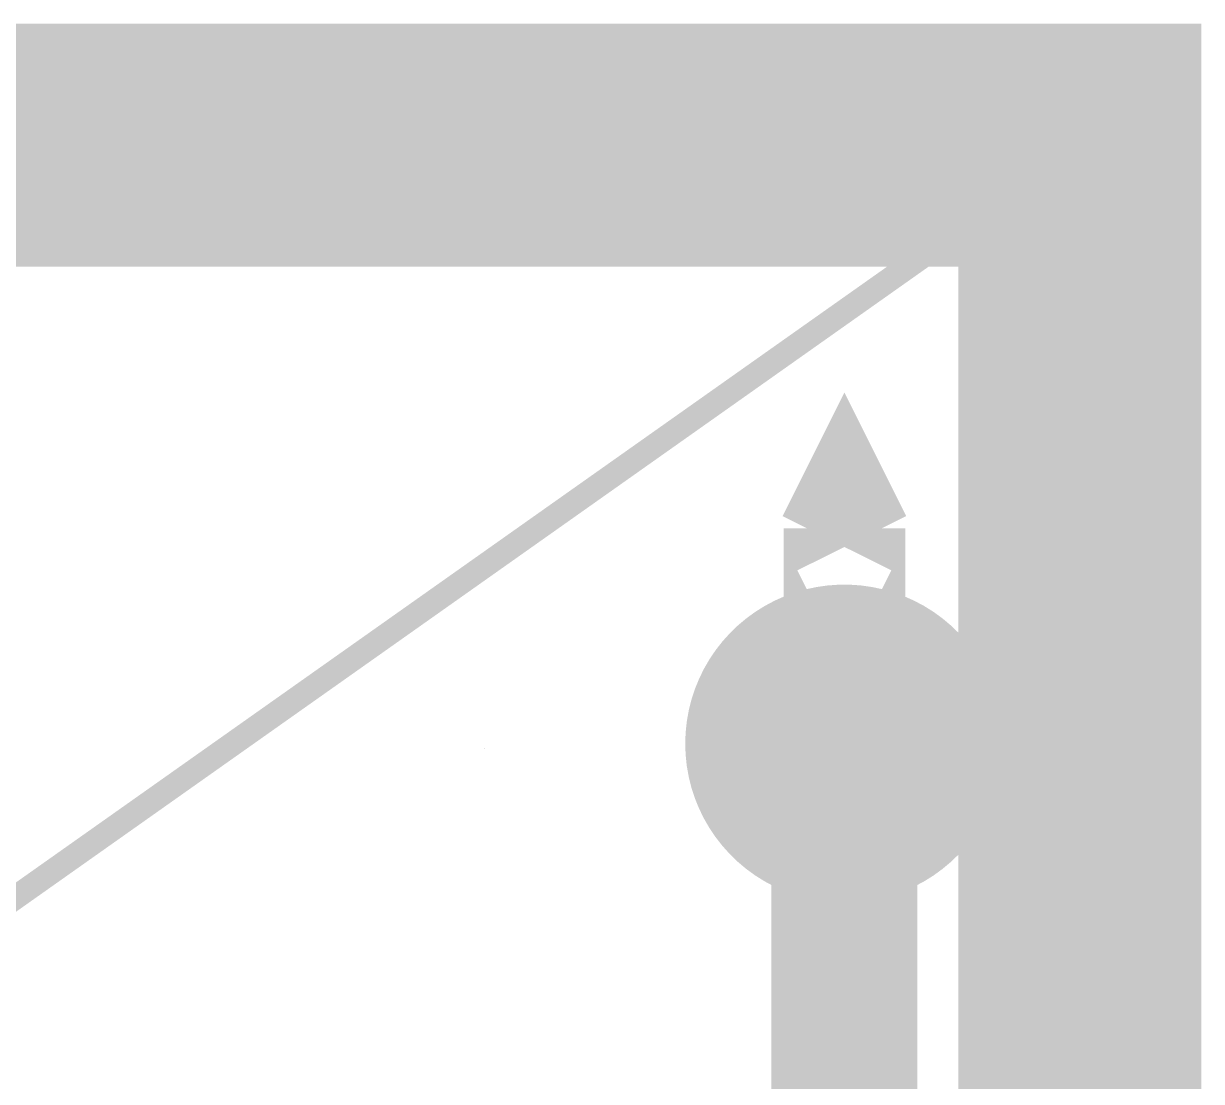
# Model space of a CAD drawing. Header units: millimetres. Extents: x -0.7 to 17.2, y -0.7 to 12.5.
# Drawn here: x 10.34 to 17.2, y 6.21 to 12.37 of the extents above; entities that cross this region are included whole.
import ezdxf

# ---------------------------------------------------------------- set-up
doc = ezdxf.new("R2010")
doc.units = ezdxf.units.MM
for name, color, linetype in [('EQUIPMENT', 7, 'Continuous'), ('FRAME', 7, 'Continuous'), ('PIPING_EXHAUST', 7, 'Continuous'), ('TEXT', 7, 'Continuous'), ('TITLE', 7, 'Continuous')]:
    doc.layers.add(name, color=color, linetype=linetype)

msp = doc.modelspace()

# ---------------------------------------------------------------- linework, layer by layer
at = {"color": 7, "lineweight": 0, "const_width": 0.1397}
msp.add_lwpolyline([(0, 0), (16.5354, 11.6929)], dxfattribs=at)
msp.add_lwpolyline([(0, 0), (16.5354, 11.6929)], dxfattribs=at)
at = {"layer": 'EQUIPMENT', "color": 7, "lineweight": 0}
for points, const_width in [([(15.5525, 8.1768), (15.5514, 8.2069), (15.5483, 8.2368), (15.5431, 8.2664), (15.5358, 8.2955), (15.5265, 8.3241), (15.5152, 8.352), (15.5021, 8.3791), (15.487, 8.4051), (15.4702, 8.43), (15.4517, 8.4537), (15.4316, 8.4761), (15.4099, 8.497), (15.3869, 8.5163), (15.3626, 8.534), (15.3371, 8.5499), (15.3105, 8.564), (15.283, 8.5762), (15.2548, 8.5865), (15.2259, 8.5948), (15.1965, 8.6011), (15.1667, 8.6053), (15.1367, 8.6074), (15.1066, 8.6074), (15.0766, 8.6053), (15.0469, 8.6011), (15.0174, 8.5948), (14.9885, 8.5865), (14.9603, 8.5762), (14.9328, 8.564), (14.9063, 8.5499), (14.8808, 8.534), (14.8564, 8.5163), (14.8334, 8.497), (14.8118, 8.4761), (14.7916, 8.4537), (14.7731, 8.43), (14.7563, 8.4051), (14.7413, 8.3791), (14.7281, 8.352), (14.7168, 8.3241), (14.7075, 8.2955), (14.7003, 8.2664), (14.695, 8.2368), (14.6919, 8.2069), (14.6908, 8.1768), (14.6919, 8.1467), (14.695, 8.1168), (14.7003, 8.0872), (14.7075, 8.058), (14.7168, 8.0295), (14.7281, 8.0016), (14.7413, 7.9745), (14.7563, 7.9485), (14.7731, 7.9236), (14.7916, 7.8999), (14.8118, 7.8775), (14.8334, 7.8566), (14.8564, 7.8373), (14.8808, 7.8196), (14.9063, 7.8037), (14.9328, 7.7896), (14.9603, 7.7774), (14.9885, 7.7671), (15.0174, 7.7588), (15.0469, 7.7525), (15.0766, 7.7483), (15.1066, 7.7462), (15.1367, 7.7462), (15.1667, 7.7483), (15.1965, 7.7525), (15.2259, 7.7588), (15.2548, 7.7671), (15.283, 7.7774), (15.3105, 7.7896), (15.3371, 7.8037), (15.3626, 7.8196), (15.3869, 7.8373), (15.4099, 7.8566), (15.4316, 7.8775), (15.4517, 7.8999), (15.4702, 7.9236), (15.487, 7.9485), (15.5021, 7.9745), (15.5152, 8.0016), (15.5265, 8.0295), (15.5358, 8.058), (15.5431, 8.0872), (15.5483, 8.1168), (15.5525, 8.1768)], 0.9905), ([(15.1217, 8.1768), (15.1217, 8.4901)], 0.7075), ([(15.1217, 8.1768), (14.8475, 7.981)], 0.7075), ([(15.1217, 8.1768), (15.3958, 7.981)], 0.7075)]:
    msp.add_lwpolyline(points, dxfattribs=dict(at, const_width=const_width))
at = {"layer": 'FRAME', "color": 7, "lineweight": 0}
for points, const_width in [([(0.043, 0.0304), (16.4924, 0.0304), (16.4924, 11.6625), (0.043, 11.6625), (0.043, 0.0304), (0.043, 0.0304)], 1.415), ([(0.2388, 0.2262), (16.2966, 0.2262), (16.2966, 11.4667), (0.2388, 11.4667), (0.2388, 0.2262), (0.2388, 0.2262)], 0.7075)]:
    msp.add_lwpolyline(points, dxfattribs=dict(at, const_width=const_width))
at = {"layer": 'PIPING_EXHAUST', "color": 7, "lineweight": 0}
for points, const_width in [([(15.0786, 9.3439), (15.1217, 9.4301), (15.1647, 9.3439)], 0.7075), ([(15.1217, 8.6076), (15.1217, 9.4301)], 0.7075), ([(15.1217, 4.7302), (15.1217, 7.6676)], 0.849)]:
    msp.add_lwpolyline(points, dxfattribs=dict(at, const_width=const_width))
at = {"layer": 'TEXT', "color": 7, "lineweight": 0, "const_width": 0.0000000392}
for points in [[(10.3714, 10.7821), (10.3714, 10.7821), (10.3779, 10.7816), (10.3832, 10.78), (10.3872, 10.7774), (10.3872, 10.7774), (10.3901, 10.7736), (10.3918, 10.7687), (10.3924, 10.7624), (10.3924, 10.7226), (10.3854, 10.7226), (10.3835, 10.7309), (10.3831, 10.7309), (10.3831, 10.7309), (10.3805, 10.7279), (10.3778, 10.7256), (10.3751, 10.7238), (10.3751, 10.7238), (10.3719, 10.7225), (10.368, 10.7217), (10.3634, 10.7215), (10.3634, 10.7215), (10.3584, 10.7219), (10.354, 10.7233), (10.3502, 10.7257), (10.3502, 10.7257), (10.3473, 10.729), (10.3455, 10.7334), (10.345, 10.7388), (10.345, 10.7388), (10.3457, 10.7442), (10.348, 10.7487), (10.3518, 10.7523), (10.3518, 10.7523), (10.3572, 10.755), (10.3643, 10.7567), (10.373, 10.7575), (10.383, 10.7578), (10.383, 10.7613), (10.383, 10.7613), (10.3826, 10.7657), (10.3816, 10.7691), (10.3798, 10.7715), (10.3798, 10.7715), (10.3774, 10.7731), (10.3744, 10.774), (10.3708, 10.7743), (10.3708, 10.7743), (10.3678, 10.7742), (10.3649, 10.7737), (10.3621, 10.773), (10.3621, 10.773), (10.3594, 10.772), (10.3568, 10.771), (10.3544, 10.7698), (10.3514, 10.7771), (10.3514, 10.7771), (10.3541, 10.7784), (10.3571, 10.7796), (10.3605, 10.7806), (10.3605, 10.7806), (10.364, 10.7814), (10.3677, 10.7819), (10.3714, 10.7821)], [(10.3742, 10.7508), (10.3677, 10.7503), (10.3627, 10.7491), (10.3591, 10.7473), (10.3591, 10.7473), (10.3568, 10.745), (10.3554, 10.7422), (10.3549, 10.7387), (10.3549, 10.7387), (10.3552, 10.7357), (10.3562, 10.7333), (10.3579, 10.7315), (10.3579, 10.7315), (10.3601, 10.7302), (10.3627, 10.7295), (10.3656, 10.7292), (10.3656, 10.7292), (10.3703, 10.7297), (10.3744, 10.731), (10.378, 10.7333), (10.378, 10.7333), (10.3807, 10.7365), (10.3823, 10.7407), (10.3829, 10.7459), (10.3829, 10.7512), (10.3742, 10.7508)], [(15.0954, 9.7591), (15.1467, 9.8699), (15.0794, 9.8699), (15.0794, 9.8839), (15.1631, 9.8839), (15.1631, 9.872), (15.1124, 9.7591), (15.0954, 9.7591)], [(14.3258, 9.6294), (14.3258, 9.6294), (14.3255, 9.6269), (14.3247, 9.6247), (14.3234, 9.623), (14.3234, 9.623), (14.3216, 9.6216), (14.3195, 9.6206), (14.317, 9.6199), (14.317, 9.6196), (14.317, 9.6196), (14.3197, 9.619), (14.322, 9.618), (14.3242, 9.6167), (14.3242, 9.6167), (14.3259, 9.6148), (14.3269, 9.6124), (14.3272, 9.6094), (14.3272, 9.6094), (14.3268, 9.6059), (14.3254, 9.6028), (14.3231, 9.6002), (14.3231, 9.6002), (14.3197, 9.5982), (14.3152, 9.5969), (14.3094, 9.5965), (14.2905, 9.5965), (14.2905, 9.6405), (14.3093, 9.6405), (14.3093, 9.6405), (14.3124, 9.6403), (14.3152, 9.64), (14.3177, 9.6394), (14.3177, 9.6394), (14.3201, 9.6386), (14.322, 9.6374), (14.3236, 9.636), (14.3236, 9.636), (14.3249, 9.6342), (14.3256, 9.632), (14.3258, 9.6294)], [(14.3185, 9.6285), (14.3183, 9.6304), (14.3175, 9.6319), (14.3163, 9.633), (14.3163, 9.633), (14.3145, 9.6338), (14.312, 9.6343), (14.3089, 9.6345), (14.2977, 9.6345), (14.2977, 9.6224), (14.3076, 9.6224), (14.3076, 9.6224), (14.3137, 9.6231), (14.3173, 9.6251), (14.3185, 9.6285)], [(14.3198, 9.6094), (14.3194, 9.6117), (14.3185, 9.6135), (14.3169, 9.6148), (14.3169, 9.6148), (14.3147, 9.6157), (14.3119, 9.6163), (14.3084, 9.6164), (14.2977, 9.6164), (14.2977, 9.6024), (14.3086, 9.6024), (14.3086, 9.6024), (14.3119, 9.6025), (14.3147, 9.6031), (14.3169, 9.604), (14.3169, 9.604), (14.3185, 9.6053), (14.3194, 9.6071), (14.3198, 9.6094)], [(14.3756, 9.6412), (14.3756, 9.6412), (14.3805, 9.6408), (14.3845, 9.6396), (14.3875, 9.6377), (14.3875, 9.6377), (14.3897, 9.6349), (14.3909, 9.6311), (14.3914, 9.6265), (14.3914, 9.5965), (14.3861, 9.5965), (14.3847, 9.6028), (14.3844, 9.6028), (14.3844, 9.6028), (14.3825, 9.6006), (14.3804, 9.5988), (14.3784, 9.5974), (14.3784, 9.5974), (14.376, 9.5965), (14.3731, 9.5959), (14.3696, 9.5957), (14.3696, 9.5957), (14.3659, 9.5961), (14.3626, 9.5971), (14.3597, 9.5989), (14.3597, 9.5989), (14.3576, 9.6014), (14.3562, 9.6047), (14.3558, 9.6088), (14.3558, 9.6088), (14.3564, 9.6128), (14.3581, 9.6162), (14.361, 9.6189), (14.361, 9.6189), (14.365, 9.6209), (14.3703, 9.6222), (14.3769, 9.6228), (14.3843, 9.623), (14.3843, 9.6256), (14.3843, 9.6256), (14.3841, 9.6289), (14.3833, 9.6315), (14.3819, 9.6332), (14.3819, 9.6332), (14.3801, 9.6344), (14.3779, 9.6351), (14.3752, 9.6354), (14.3752, 9.6354), (14.373, 9.6353), (14.3708, 9.6349), (14.3687, 9.6344), (14.3687, 9.6344), (14.3666, 9.6336), (14.3647, 9.6329), (14.3629, 9.632), (14.3606, 9.6374), (14.3606, 9.6374), (14.3627, 9.6384), (14.3649, 9.6393), (14.3674, 9.6401), (14.3674, 9.6401), (14.3701, 9.6407), (14.3728, 9.6411), (14.3756, 9.6412)], [(14.3778, 9.6178), (14.3729, 9.6173), (14.3691, 9.6165), (14.3664, 9.6151), (14.3664, 9.6151), (14.3647, 9.6134), (14.3636, 9.6112), (14.3633, 9.6087), (14.3633, 9.6087), (14.3635, 9.6064), (14.3643, 9.6046), (14.3655, 9.6033), (14.3655, 9.6033), (14.3672, 9.6023), (14.3691, 9.6017), (14.3713, 9.6015), (14.3713, 9.6015), (14.3748, 9.6019), (14.3779, 9.6029), (14.3806, 9.6046), (14.3806, 9.6046), (14.3826, 9.607), (14.3838, 9.6102), (14.3842, 9.6141), (14.3842, 9.618), (14.3778, 9.6178)], [(14.4353, 9.6344), (14.4209, 9.6344), (14.4209, 9.5965), (14.4138, 9.5965), (14.4138, 9.6344), (14.3996, 9.6344), (14.3996, 9.6405), (14.4353, 9.6405), (14.4353, 9.6344)], [(14.4911, 9.6405), (14.4911, 9.5965), (14.4846, 9.5965), (14.4846, 9.6246), (14.4846, 9.6246), (14.4846, 9.6257), (14.4847, 9.6269), (14.4847, 9.6282), (14.4847, 9.6282), (14.4848, 9.6294), (14.4849, 9.6306), (14.485, 9.6319), (14.4848, 9.6319), (14.4704, 9.5965), (14.4644, 9.5965), (14.4504, 9.6319), (14.4502, 9.6319), (14.4502, 9.6319), (14.4503, 9.6294), (14.4504, 9.6269), (14.4504, 9.6243), (14.4504, 9.5965), (14.444, 9.5965), (14.444, 9.6405), (14.4536, 9.6405), (14.4674, 9.6051), (14.4815, 9.6405), (14.4911, 9.6405)], [(14.5433, 9.6186), (14.5433, 9.6186), (14.5427, 9.6119), (14.5408, 9.6062), (14.5377, 9.6017), (14.5377, 9.6017), (14.5336, 9.5984), (14.5286, 9.5964), (14.5228, 9.5957), (14.5228, 9.5957), (14.5191, 9.596), (14.5156, 9.5969), (14.5124, 9.5984), (14.5124, 9.5984), (14.5096, 9.6004), (14.5072, 9.603), (14.5053, 9.6062), (14.5053, 9.6062), (14.5038, 9.6098), (14.5029, 9.614), (14.5026, 9.6186), (14.5026, 9.6186), (14.5032, 9.6253), (14.5051, 9.6309), (14.5081, 9.6354), (14.5081, 9.6354), (14.5122, 9.6387), (14.5172, 9.6406), (14.523, 9.6413), (14.523, 9.6413), (14.5269, 9.641), (14.5304, 9.6401), (14.5336, 9.6386), (14.5336, 9.6386), (14.5364, 9.6366), (14.5388, 9.634), (14.5407, 9.6309), (14.5407, 9.6309), (14.5421, 9.6273), (14.543, 9.6232), (14.5433, 9.6186)], [(14.5101, 9.6186), (14.5104, 9.6138), (14.5115, 9.6096), (14.5132, 9.6063), (14.5132, 9.6063), (14.5156, 9.6037), (14.5189, 9.6022), (14.523, 9.6017), (14.523, 9.6017), (14.527, 9.6022), (14.5302, 9.6037), (14.5327, 9.6063), (14.5327, 9.6063), (14.5344, 9.6096), (14.5355, 9.6138), (14.5358, 9.6186), (14.5358, 9.6186), (14.5355, 9.6234), (14.5344, 9.6275), (14.5327, 9.6308), (14.5327, 9.6308), (14.5302, 9.6333), (14.5269, 9.6347), (14.5229, 9.6352), (14.5229, 9.6352), (14.5188, 9.6347), (14.5156, 9.6333), (14.5131, 9.6308), (14.5131, 9.6308), (14.5114, 9.6275), (14.5104, 9.6234), (14.5101, 9.6186)], [(14.5723, 9.5957), (14.5723, 9.5957), (14.5685, 9.596), (14.5651, 9.5968), (14.5619, 9.5981), (14.5619, 9.5981), (14.5591, 9.6), (14.5567, 9.6024), (14.5548, 9.6055), (14.5548, 9.6055), (14.5534, 9.6091), (14.5525, 9.6134), (14.5522, 9.6183), (14.5522, 9.6183), (14.5525, 9.6233), (14.5534, 9.6277), (14.5549, 9.6315), (14.5549, 9.6315), (14.5569, 9.6345), (14.5594, 9.637), (14.5622, 9.6389), (14.5622, 9.6389), (14.5655, 9.6402), (14.569, 9.641), (14.5728, 9.6413), (14.5728, 9.6413), (14.575, 9.6412), (14.5771, 9.641), (14.5793, 9.6406), (14.5793, 9.6406), (14.5812, 9.6401), (14.5829, 9.6395), (14.5843, 9.6389), (14.5821, 9.6329), (14.5821, 9.6329), (14.5807, 9.6334), (14.5792, 9.6339), (14.5775, 9.6343), (14.5775, 9.6343), (14.5758, 9.6347), (14.5742, 9.6349), (14.5726, 9.635), (14.5726, 9.635), (14.5654, 9.6331), (14.5611, 9.6276), (14.5597, 9.6183), (14.5597, 9.6183), (14.56, 9.6135), (14.5611, 9.6094), (14.5628, 9.6062), (14.5628, 9.6062), (14.5653, 9.6038), (14.5684, 9.6024), (14.5722, 9.602), (14.5722, 9.602), (14.5745, 9.602), (14.5766, 9.6023), (14.5786, 9.6027), (14.5786, 9.6027), (14.5803, 9.6032), (14.582, 9.6038), (14.5836, 9.6045), (14.5836, 9.5981), (14.5836, 9.5981), (14.5821, 9.5974), (14.5804, 9.5968), (14.5787, 9.5963), (14.5787, 9.5963), (14.5768, 9.596), (14.5747, 9.5958), (14.5723, 9.5957)], [(14.6202, 9.6411), (14.6202, 9.6411), (14.6244, 9.6405), (14.6282, 9.6393), (14.6316, 9.6377), (14.6316, 9.6377), (14.6346, 9.6355), (14.6372, 9.633), (14.6392, 9.63), (14.6392, 9.63), (14.6407, 9.6266), (14.6416, 9.6227), (14.6419, 9.6185), (14.6419, 9.6185), (14.6413, 9.6123), (14.6394, 9.6071), (14.6361, 9.6027), (14.6361, 9.6027), (14.6318, 9.5993), (14.6265, 9.597), (14.6202, 9.5959), (14.6202, 9.5769), (14.6132, 9.5769), (14.6132, 9.5959), (14.6132, 9.5959), (14.609, 9.5965), (14.6052, 9.5977), (14.6018, 9.5993), (14.6018, 9.5993), (14.5987, 9.6014), (14.5962, 9.604), (14.5942, 9.607), (14.5942, 9.607), (14.5926, 9.6104), (14.5917, 9.6143), (14.5914, 9.6185), (14.5914, 9.6185), (14.5921, 9.6247), (14.594, 9.63), (14.5972, 9.6344), (14.5972, 9.6344), (14.6016, 9.6378), (14.607, 9.64), (14.6134, 9.6411), (14.6134, 9.6588), (14.6202, 9.6588), (14.6202, 9.6411)], [(14.6134, 9.6351), (14.6088, 9.6343), (14.6052, 9.6326), (14.6024, 9.6302), (14.6024, 9.6302), (14.6005, 9.627), (14.5994, 9.6231), (14.599, 9.6185), (14.599, 9.6185), (14.5994, 9.6139), (14.6005, 9.61), (14.6025, 9.6068), (14.6025, 9.6068), (14.6052, 9.6043), (14.6089, 9.6027), (14.6134, 9.6018), (14.6134, 9.6351)], [(14.6202, 9.6018), (14.6247, 9.6027), (14.6283, 9.6044), (14.631, 9.6069), (14.631, 9.6069), (14.6329, 9.6101), (14.6341, 9.6139), (14.6345, 9.6185), (14.6345, 9.6185), (14.6341, 9.6231), (14.6329, 9.6269), (14.631, 9.6301), (14.631, 9.6301), (14.6282, 9.6325), (14.6246, 9.6341), (14.6202, 9.6351), (14.6202, 9.6018)], [(14.6704, 9.6413), (14.6704, 9.6413), (14.6739, 9.641), (14.6772, 9.6402), (14.6801, 9.6388), (14.6801, 9.6388), (14.6826, 9.637), (14.6846, 9.6347), (14.6863, 9.6319), (14.6863, 9.6319), (14.6875, 9.6288), (14.6882, 9.6253), (14.6885, 9.6215), (14.6885, 9.6171), (14.6584, 9.6171), (14.6584, 9.6171), (14.6589, 9.6125), (14.6602, 9.6088), (14.6622, 9.6058), (14.6622, 9.6058), (14.665, 9.6036), (14.6684, 9.6023), (14.6724, 9.6019), (14.6724, 9.6019), (14.6751, 9.602), (14.6776, 9.6022), (14.6798, 9.6026), (14.6798, 9.6026), (14.682, 9.6032), (14.6842, 9.604), (14.6865, 9.6049), (14.6865, 9.5986), (14.6865, 9.5986), (14.6843, 9.5977), (14.6821, 9.597), (14.6799, 9.5964), (14.6799, 9.5964), (14.6775, 9.596), (14.6749, 9.5958), (14.6721, 9.5957), (14.6721, 9.5957), (14.6681, 9.596), (14.6644, 9.5969), (14.6611, 9.5983), (14.6611, 9.5983), (14.6581, 9.6002), (14.6556, 9.6028), (14.6536, 9.6058), (14.6536, 9.6058), (14.6521, 9.6095), (14.6512, 9.6136), (14.6509, 9.6182), (14.6509, 9.6182), (14.6512, 9.6228), (14.652, 9.6269), (14.6534, 9.6305), (14.6534, 9.6305), (14.6552, 9.6337), (14.6575, 9.6364), (14.6602, 9.6385), (14.6602, 9.6385), (14.6632, 9.64), (14.6666, 9.641), (14.6704, 9.6413)], [(14.6703, 9.6354), (14.6671, 9.635), (14.6644, 9.6339), (14.6621, 9.6321), (14.6621, 9.6321), (14.6604, 9.6296), (14.6592, 9.6265), (14.6586, 9.6228), (14.6809, 9.6228), (14.6809, 9.6228), (14.6806, 9.6263), (14.6797, 9.6293), (14.6783, 9.6319), (14.6783, 9.6319), (14.6763, 9.6338), (14.6736, 9.635), (14.6703, 9.6354)], [(14.7205, 9.6413), (14.7205, 9.6413), (14.7256, 9.6407), (14.7299, 9.6388), (14.7336, 9.6356), (14.7336, 9.6356), (14.7363, 9.6312), (14.738, 9.6255), (14.7385, 9.6186), (14.7385, 9.6186), (14.738, 9.6117), (14.7363, 9.606), (14.7336, 9.6015), (14.7336, 9.6015), (14.7299, 9.5983), (14.7255, 9.5964), (14.7204, 9.5957), (14.7204, 9.5957), (14.7172, 9.5959), (14.7144, 9.5966), (14.712, 9.5977), (14.712, 9.5977), (14.71, 9.599), (14.7082, 9.6005), (14.7068, 9.6021), (14.7063, 9.6021), (14.7063, 9.6021), (14.7064, 9.6011), (14.7065, 9.5999), (14.7067, 9.5986), (14.7067, 9.5986), (14.7067, 9.5972), (14.7068, 9.596), (14.7068, 9.5949), (14.7068, 9.5769), (14.6996, 9.5769), (14.6996, 9.6405), (14.7055, 9.6405), (14.7065, 9.6345), (14.7068, 9.6345), (14.7068, 9.6345), (14.7083, 9.6363), (14.71, 9.6379), (14.712, 9.6393), (14.712, 9.6393), (14.7144, 9.6404), (14.7172, 9.6411), (14.7205, 9.6413)], [(14.7192, 9.6352), (14.7152, 9.6348), (14.712, 9.6335), (14.7097, 9.6314), (14.7097, 9.6314), (14.7082, 9.6285), (14.7072, 9.6247), (14.7068, 9.62), (14.7068, 9.6186), (14.7068, 9.6186), (14.7071, 9.6136), (14.708, 9.6094), (14.7095, 9.6061), (14.7095, 9.6061), (14.7118, 9.6037), (14.7151, 9.6022), (14.7194, 9.6017), (14.7194, 9.6017), (14.7219, 9.602), (14.7241, 9.6027), (14.726, 9.6039), (14.726, 9.6039), (14.7275, 9.6056), (14.7288, 9.6076), (14.7298, 9.6099), (14.7298, 9.6099), (14.7305, 9.6126), (14.7309, 9.6155), (14.7311, 9.6187), (14.7311, 9.6187), (14.7308, 9.6234), (14.7298, 9.6274), (14.7282, 9.6307), (14.7282, 9.6307), (14.7259, 9.6332), (14.7229, 9.6347), (14.7192, 9.6352)], [(14.7431, 9.6405), (14.7508, 9.6405), (14.7603, 9.6155), (14.7603, 9.6155), (14.7611, 9.6133), (14.7619, 9.6112), (14.7625, 9.6092), (14.7625, 9.6092), (14.7631, 9.6072), (14.7636, 9.6053), (14.764, 9.6035), (14.7643, 9.6035), (14.7643, 9.6035), (14.7647, 9.605), (14.7653, 9.6068), (14.7659, 9.6089), (14.7659, 9.6089), (14.7666, 9.6111), (14.7674, 9.6133), (14.7681, 9.6156), (14.777, 9.6405), (14.7848, 9.6405), (14.7659, 9.5905), (14.7659, 9.5905), (14.7642, 9.5866), (14.7622, 9.5833), (14.76, 9.5806), (14.76, 9.5806), (14.7572, 9.5785), (14.7539, 9.5773), (14.7499, 9.5769), (14.7499, 9.5769), (14.7487, 9.5769), (14.7475, 9.577), (14.7465, 9.5771), (14.7465, 9.5771), (14.7455, 9.5772), (14.7447, 9.5774), (14.7439, 9.5775), (14.7439, 9.5833), (14.7439, 9.5833), (14.7446, 9.5832), (14.7453, 9.5831), (14.7461, 9.5829), (14.7461, 9.5829), (14.747, 9.5829), (14.7479, 9.5828), (14.7488, 9.5828), (14.7488, 9.5828), (14.7511, 9.583), (14.7532, 9.5837), (14.7549, 9.5849), (14.7549, 9.5849), (14.7563, 9.5865), (14.7575, 9.5884), (14.7585, 9.5906), (14.7608, 9.5964), (14.7431, 9.6405)], [(12.8724, 8.2098), (12.8724, 8.2098), (12.88, 8.2094), (12.8863, 8.2082), (12.8912, 8.2061), (12.8912, 8.2061), (12.8947, 8.2031), (12.8969, 8.1988), (12.8976, 8.1934), (12.8976, 8.1934), (12.8972, 8.1897), (12.8961, 8.1865), (12.8943, 8.1837), (12.8943, 8.1837), (12.8918, 8.1814), (12.8887, 8.1798), (12.8849, 8.1787), (12.8849, 8.1782), (12.8849, 8.1782), (12.8876, 8.1777), (12.8902, 8.1769), (12.8925, 8.1758), (12.8925, 8.1758), (12.8946, 8.1745), (12.8964, 8.1728), (12.8978, 8.1708), (12.8978, 8.1708), (12.8989, 8.1684), (12.8996, 8.1656), (12.8998, 8.1624), (12.8998, 8.1624), (12.8991, 8.1568), (12.897, 8.1522), (12.8936, 8.1484), (12.8936, 8.1484), (12.889, 8.1457), (12.8834, 8.1441), (12.8768, 8.1435), (12.8535, 8.1435), (12.8535, 8.2098), (12.8724, 8.2098)], [(12.8741, 8.1816), (12.8792, 8.1819), (12.8831, 8.1828), (12.8858, 8.1843), (12.8858, 8.1843), (12.8875, 8.1864), (12.8886, 8.1891), (12.8889, 8.1924), (12.8889, 8.1924), (12.8885, 8.1958), (12.8872, 8.1984), (12.8851, 8.2003), (12.8851, 8.2003), (12.882, 8.2016), (12.8779, 8.2024), (12.8728, 8.2027), (12.8618, 8.2027), (12.8618, 8.1816), (12.8741, 8.1816)], [(12.8618, 8.1506), (12.8752, 8.1506), (12.8752, 8.1506), (12.8805, 8.1509), (12.8846, 8.1521), (12.8874, 8.154), (12.8874, 8.154), (12.8893, 8.1565), (12.8905, 8.1595), (12.8909, 8.163), (12.8909, 8.163), (12.8905, 8.1663), (12.8893, 8.1691), (12.8873, 8.1714), (12.8873, 8.1714), (12.8843, 8.1732), (12.88, 8.1743), (12.8745, 8.1746), (12.8618, 8.1746)], [(12.9127, 8.1435), (12.9127, 8.1933), (12.9209, 8.1933), (12.9209, 8.1728), (12.9338, 8.1728), (12.9338, 8.1728), (12.9397, 8.1725), (12.9444, 8.1713), (12.9481, 8.1693), (12.9481, 8.1693), (12.9507, 8.1666), (12.9522, 8.1631), (12.9527, 8.1587), (12.9527, 8.1587), (12.9522, 8.1544), (12.9507, 8.1507), (12.9482, 8.1476), (12.9482, 8.1476), (12.9445, 8.1453), (12.9396, 8.144), (12.9334, 8.1435), (12.9127, 8.1435)], [(12.9327, 8.1501), (12.936, 8.1503), (12.9389, 8.1509), (12.9413, 8.1519), (12.9413, 8.1519), (12.9432, 8.1534), (12.9443, 8.1555), (12.9446, 8.1583), (12.9446, 8.1583), (12.9443, 8.161), (12.9433, 8.163), (12.9416, 8.1645), (12.9416, 8.1645), (12.9392, 8.1654), (12.9363, 8.1659), (12.9328, 8.1661), (12.9209, 8.1661), (12.9209, 8.1501), (12.9327, 8.1501)], [(12.961, 8.1933), (12.9692, 8.1933), (12.9692, 8.1435), (12.961, 8.1435)], [(13.0193, 8.1864), (13.0031, 8.1864), (13.0031, 8.1435), (12.995, 8.1435), (12.995, 8.1864), (12.9789, 8.1864), (12.9789, 8.1933), (13.0193, 8.1933), (13.0193, 8.1864)], [(13.0322, 8.1435), (13.0227, 8.1435), (13.0369, 8.1644), (13.0369, 8.1644), (13.035, 8.165), (13.0332, 8.1658), (13.0314, 8.1668), (13.0314, 8.1668), (13.0297, 8.168), (13.0282, 8.1695), (13.027, 8.1713), (13.027, 8.1713), (13.0261, 8.1734), (13.0255, 8.1759), (13.0253, 8.1786), (13.0253, 8.1786), (13.0259, 8.183), (13.0275, 8.1866), (13.0302, 8.1895), (13.0302, 8.1895), (13.0337, 8.1916), (13.038, 8.1929), (13.043, 8.1933), (13.0653, 8.1933), (13.0653, 8.1435), (13.0571, 8.1435), (13.0571, 8.1633), (13.045, 8.1633), (13.0322, 8.1435)], [(13.0332, 8.1785), (13.0336, 8.1759), (13.0347, 8.1738), (13.0364, 8.1722), (13.0364, 8.1722), (13.0389, 8.171), (13.0418, 8.1703), (13.0454, 8.1701), (13.0571, 8.1701), (13.0571, 8.1865), (13.0438, 8.1865), (13.0438, 8.1865), (13.0404, 8.1863), (13.0377, 8.1855), (13.0357, 8.1843), (13.0357, 8.1843), (13.0343, 8.1826), (13.0335, 8.1807), (13.0332, 8.1785)], [(13.1408, 8.1933), (13.1202, 8.1691), (13.1425, 8.1435), (13.1332, 8.1435), (13.1117, 8.1688), (13.1117, 8.1435), (13.1041, 8.1435), (13.1041, 8.1688), (13.0825, 8.1435), (13.0733, 8.1435), (13.0955, 8.1691), (13.075, 8.1933), (13.0839, 8.1933), (13.1041, 8.1691), (13.1041, 8.1933), (13.1117, 8.1933), (13.1117, 8.1691), (13.1319, 8.1933), (13.1408, 8.1933)], [(13.1589, 8.1933), (13.1589, 8.1726), (13.1859, 8.1726), (13.1859, 8.1933), (13.1941, 8.1933), (13.1941, 8.1435), (13.1859, 8.1435), (13.1859, 8.1657), (13.1589, 8.1657), (13.1589, 8.1435), (13.1507, 8.1435), (13.1507, 8.1933), (13.1589, 8.1933)], [(13.2531, 8.1685), (13.2531, 8.1685), (13.2524, 8.1609), (13.2503, 8.1545), (13.2469, 8.1494), (13.2469, 8.1494), (13.2422, 8.1456), (13.2365, 8.1433), (13.2299, 8.1426), (13.2299, 8.1426), (13.2257, 8.1429), (13.2218, 8.1439), (13.2182, 8.1456), (13.2182, 8.1456), (13.215, 8.1479), (13.2123, 8.1509), (13.21, 8.1544), (13.21, 8.1544), (13.2084, 8.1586), (13.2074, 8.1633), (13.2071, 8.1685), (13.2071, 8.1685), (13.2078, 8.1761), (13.2098, 8.1824), (13.2133, 8.1875), (13.2133, 8.1875), (13.2179, 8.1912), (13.2236, 8.1935), (13.2302, 8.1942), (13.2302, 8.1942), (13.2345, 8.1939), (13.2385, 8.1929), (13.2421, 8.1912), (13.2421, 8.1912), (13.2453, 8.1889), (13.248, 8.186), (13.2502, 8.1825), (13.2502, 8.1825), (13.2518, 8.1784), (13.2528, 8.1737), (13.2531, 8.1685)], [(13.2155, 8.1685), (13.2159, 8.163), (13.2171, 8.1584), (13.219, 8.1545), (13.219, 8.1545), (13.2218, 8.1516), (13.2255, 8.1499), (13.2301, 8.1494), (13.2301, 8.1494), (13.2347, 8.1499), (13.2383, 8.1516), (13.2411, 8.1545), (13.2411, 8.1545), (13.2431, 8.1584), (13.2443, 8.163), (13.2447, 8.1685), (13.2447, 8.1685), (13.2443, 8.1739), (13.2431, 8.1786), (13.2411, 8.1823), (13.2411, 8.1823), (13.2383, 8.1851), (13.2346, 8.1868), (13.23, 8.1873), (13.23, 8.1873), (13.2254, 8.1868), (13.2217, 8.1851), (13.2189, 8.1823), (13.2189, 8.1823), (13.217, 8.1786), (13.2159, 8.1739), (13.2155, 8.1685)], [(13.2737, 8.1629), (13.2737, 8.162), (13.2737, 8.1609), (13.2736, 8.1596), (13.2736, 8.1596), (13.2736, 8.1581), (13.2735, 8.1566), (13.2734, 8.1551), (13.2734, 8.1551), (13.2733, 8.1537), (13.2732, 8.1526), (13.2732, 8.1516), (13.2998, 8.1933), (13.3099, 8.1933), (13.3099, 8.1435), (13.3022, 8.1435), (13.3022, 8.1728), (13.3022, 8.1728), (13.3023, 8.1739), (13.3023, 8.1752), (13.3023, 8.1767), (13.3023, 8.1767), (13.3023, 8.1784), (13.3024, 8.1799), (13.3024, 8.1815), (13.3024, 8.1815), (13.3025, 8.183), (13.3026, 8.1842), (13.3026, 8.1851), (13.2762, 8.1435), (13.266, 8.1435), (13.266, 8.1933), (13.2737, 8.1933), (13.2737, 8.1629)], [(13.3063, 8.2139), (13.3063, 8.2139), (13.3055, 8.2096), (13.304, 8.2061), (13.3016, 8.2034), (13.3016, 8.2034), (13.2984, 8.2014), (13.2941, 8.2002), (13.2888, 8.1998), (13.2888, 8.1998), (13.2833, 8.2002), (13.279, 8.2014), (13.2759, 8.2033), (13.2759, 8.2033), (13.2738, 8.2061), (13.2724, 8.2096), (13.2717, 8.2139), (13.2793, 8.2139), (13.2793, 8.2139), (13.2798, 8.2109), (13.2807, 8.2087), (13.282, 8.2072), (13.282, 8.2072), (13.2837, 8.2062), (13.286, 8.2056), (13.289, 8.2054), (13.289, 8.2054), (13.2916, 8.2056), (13.2939, 8.2062), (13.2957, 8.2073), (13.2957, 8.2073), (13.2971, 8.2088), (13.2981, 8.211), (13.2986, 8.2139), (13.3063, 8.2139)], [(13.3899, 8.1807), (13.3899, 8.1807), (13.3896, 8.1779), (13.3887, 8.1755), (13.3871, 8.1735), (13.3871, 8.1735), (13.3851, 8.172), (13.3827, 8.1708), (13.38, 8.17), (13.38, 8.1696), (13.38, 8.1696), (13.3829, 8.1689), (13.3856, 8.1678), (13.3881, 8.1663), (13.3881, 8.1663), (13.39, 8.1642), (13.3911, 8.1615), (13.3915, 8.1581), (13.3915, 8.1581), (13.391, 8.1541), (13.3894, 8.1506), (13.3868, 8.1476), (13.3868, 8.1476), (13.383, 8.1453), (13.3778, 8.144), (13.3713, 8.1435), (13.3499, 8.1435), (13.3499, 8.1933), (13.3712, 8.1933), (13.3712, 8.1933), (13.3747, 8.1931), (13.3778, 8.1928), (13.3808, 8.1921), (13.3808, 8.1921), (13.3834, 8.1912), (13.3856, 8.1899), (13.3874, 8.1882), (13.3874, 8.1882), (13.3888, 8.1862), (13.3896, 8.1837), (13.3899, 8.1807)], [(13.383, 8.1581), (13.3827, 8.1607), (13.3816, 8.1627), (13.3798, 8.1642), (13.3798, 8.1642), (13.3773, 8.1652), (13.3741, 8.1659), (13.3702, 8.1661), (13.358, 8.1661), (13.358, 8.1501), (13.3704, 8.1501), (13.3704, 8.1501), (13.3742, 8.1503), (13.3773, 8.1509), (13.3798, 8.1519), (13.3798, 8.1519), (13.3816, 8.1534), (13.3827, 8.1555), (13.383, 8.1581)], [(13.3816, 8.1797), (13.3814, 8.1819), (13.3805, 8.1836), (13.3791, 8.1849), (13.3791, 8.1849), (13.377, 8.1858), (13.3743, 8.1863), (13.3708, 8.1865), (13.3581, 8.1865), (13.3581, 8.1728), (13.3693, 8.1728), (13.3693, 8.1728), (13.3762, 8.1736), (13.3803, 8.1759), (13.3816, 8.1797)], [(13.4226, 8.1942), (13.4226, 8.1942), (13.4267, 8.1939), (13.4303, 8.193), (13.4336, 8.1914), (13.4336, 8.1914), (13.4364, 8.1893), (13.4388, 8.1867), (13.4407, 8.1836), (13.4407, 8.1836), (13.442, 8.18), (13.4428, 8.1761), (13.4431, 8.1717), (13.4431, 8.1668), (13.409, 8.1668), (13.409, 8.1668), (13.4096, 8.1616), (13.411, 8.1573), (13.4134, 8.154), (13.4134, 8.154), (13.4165, 8.1515), (13.4203, 8.15), (13.4249, 8.1495), (13.4249, 8.1495), (13.428, 8.1496), (13.4308, 8.1499), (13.4333, 8.1504), (13.4333, 8.1504), (13.4358, 8.1511), (13.4383, 8.152), (13.4409, 8.153), (13.4409, 8.1458), (13.4409, 8.1458), (13.4384, 8.1448), (13.4359, 8.144), (13.4334, 8.1434), (13.4334, 8.1434), (13.4307, 8.1429), (13.4278, 8.1427), (13.4245, 8.1426), (13.4245, 8.1426), (13.42, 8.1429), (13.4159, 8.1439), (13.4121, 8.1455), (13.4121, 8.1455), (13.4087, 8.1477), (13.4059, 8.1506), (13.4036, 8.1541), (13.4036, 8.1541), (13.4019, 8.1581), (13.4009, 8.1628), (13.4006, 8.168), (13.4006, 8.168), (13.4009, 8.1732), (13.4018, 8.1779), (13.4033, 8.182), (13.4033, 8.182), (13.4054, 8.1856), (13.408, 8.1886), (13.411, 8.1911), (13.411, 8.1911), (13.4145, 8.1928), (13.4184, 8.1939), (13.4226, 8.1942)], [(13.4225, 8.1875), (13.4189, 8.1871), (13.4158, 8.1859), (13.4133, 8.1838), (13.4133, 8.1838), (13.4113, 8.1809), (13.41, 8.1774), (13.4092, 8.1733), (13.4346, 8.1733), (13.4346, 8.1733), (13.4342, 8.1773), (13.4332, 8.1807), (13.4316, 8.1836), (13.4316, 8.1836), (13.4293, 8.1858), (13.4263, 8.1871), (13.4225, 8.1875)], [(13.4639, 8.1933), (13.4639, 8.1726), (13.4909, 8.1726), (13.4909, 8.1933), (13.4991, 8.1933), (13.4991, 8.1435), (13.4909, 8.1435), (13.4909, 8.1657), (13.4639, 8.1657), (13.4639, 8.1435), (13.4557, 8.1435), (13.4557, 8.1933), (13.4639, 8.1933)], [(13.5493, 8.1864), (13.533, 8.1864), (13.533, 8.1435), (13.5249, 8.1435), (13.5249, 8.1864), (13.5089, 8.1864), (13.5089, 8.1933), (13.5493, 8.1933), (13.5493, 8.1864)], [(13.5668, 8.1629), (13.5668, 8.1629), (13.5668, 8.162), (13.5668, 8.1609), (13.5667, 8.1596), (13.5667, 8.1596), (13.5667, 8.1581), (13.5666, 8.1566), (13.5665, 8.1551), (13.5665, 8.1551), (13.5664, 8.1537), (13.5663, 8.1526), (13.5663, 8.1516), (13.5929, 8.1933), (13.6029, 8.1933), (13.6029, 8.1435), (13.5953, 8.1435), (13.5953, 8.1729), (13.5953, 8.1729), (13.5953, 8.1739), (13.5953, 8.1752), (13.5954, 8.1768), (13.5954, 8.1768), (13.5954, 8.1784), (13.5955, 8.18), (13.5955, 8.1815), (13.5955, 8.1815), (13.5956, 8.183), (13.5956, 8.1842), (13.5957, 8.1851), (13.5692, 8.1435), (13.5591, 8.1435), (13.5591, 8.1933), (13.5668, 8.1933), (13.5668, 8.1629)], [(13.6567, 8.1435), (13.6484, 8.1435), (13.6484, 8.1865), (13.6338, 8.1865), (13.6338, 8.1865), (13.6329, 8.1767), (13.6317, 8.1683), (13.6304, 8.1612), (13.6304, 8.1612), (13.6288, 8.1554), (13.627, 8.1507), (13.6248, 8.1472), (13.6248, 8.1472), (13.6222, 8.1448), (13.6192, 8.1433), (13.6158, 8.1429), (13.6158, 8.1429), (13.615, 8.1429), (13.6143, 8.1429), (13.6135, 8.143), (13.6135, 8.143), (13.6127, 8.1431), (13.6121, 8.1433), (13.6116, 8.1435), (13.6116, 8.1496), (13.6116, 8.1496), (13.612, 8.1495), (13.6124, 8.1494), (13.6128, 8.1494), (13.6128, 8.1494), (13.6132, 8.1493), (13.6136, 8.1493), (13.6141, 8.1493), (13.6141, 8.1493), (13.6172, 8.1505), (13.6199, 8.154), (13.6221, 8.1599), (13.6221, 8.1599), (13.624, 8.1684), (13.6255, 8.1795), (13.6267, 8.1933), (13.6567, 8.1933), (13.6567, 8.1435)], [(13.6756, 8.1435), (13.6661, 8.1435), (13.6803, 8.1644), (13.6803, 8.1644), (13.6784, 8.165), (13.6765, 8.1658), (13.6747, 8.1668), (13.6747, 8.1668), (13.673, 8.168), (13.6716, 8.1695), (13.6704, 8.1713), (13.6704, 8.1713), (13.6694, 8.1734), (13.6689, 8.1759), (13.6687, 8.1786), (13.6687, 8.1786), (13.6692, 8.183), (13.6708, 8.1866), (13.6735, 8.1895), (13.6735, 8.1895), (13.6771, 8.1916), (13.6813, 8.1929), (13.6863, 8.1933), (13.7086, 8.1933), (13.7086, 8.1435), (13.7004, 8.1435), (13.7004, 8.1633), (13.6884, 8.1633), (13.6756, 8.1435)], [(13.6766, 8.1785), (13.6769, 8.1759), (13.678, 8.1738), (13.6798, 8.1722), (13.6798, 8.1722), (13.6822, 8.171), (13.6852, 8.1703), (13.6887, 8.1701), (13.7004, 8.1701), (13.7004, 8.1865), (13.6872, 8.1865), (13.6872, 8.1865), (13.6837, 8.1863), (13.681, 8.1855), (13.679, 8.1843), (13.679, 8.1843), (13.6777, 8.1826), (13.6768, 8.1807), (13.6766, 8.1785)], [(13.7588, 8.1864), (13.7425, 8.1864), (13.7425, 8.1435), (13.7344, 8.1435), (13.7344, 8.1864), (13.7184, 8.1864), (13.7184, 8.1933), (13.7588, 8.1933), (13.7588, 8.1864)], [(13.8119, 8.1685), (13.8119, 8.1685), (13.8112, 8.1609), (13.8091, 8.1545), (13.8056, 8.1494), (13.8056, 8.1494), (13.8009, 8.1456), (13.7953, 8.1433), (13.7887, 8.1426), (13.7887, 8.1426), (13.7844, 8.1429), (13.7805, 8.1439), (13.7769, 8.1456), (13.7769, 8.1456), (13.7737, 8.1479), (13.771, 8.1509), (13.7688, 8.1544), (13.7688, 8.1544), (13.7671, 8.1586), (13.7661, 8.1633), (13.7658, 8.1685), (13.7658, 8.1685), (13.7665, 8.1761), (13.7686, 8.1824), (13.772, 8.1875), (13.772, 8.1875), (13.7767, 8.1912), (13.7823, 8.1935), (13.7889, 8.1942), (13.7889, 8.1942), (13.7933, 8.1939), (13.7972, 8.1929), (13.8009, 8.1912), (13.8009, 8.1912), (13.804, 8.1889), (13.8067, 8.186), (13.8089, 8.1825), (13.8089, 8.1825), (13.8106, 8.1784), (13.8115, 8.1737), (13.8119, 8.1685)], [(13.7743, 8.1685), (13.7746, 8.163), (13.7758, 8.1584), (13.7777, 8.1545), (13.7777, 8.1545), (13.7805, 8.1516), (13.7842, 8.1499), (13.7888, 8.1494), (13.7888, 8.1494), (13.7934, 8.1499), (13.7971, 8.1516), (13.7999, 8.1545), (13.7999, 8.1545), (13.8018, 8.1584), (13.803, 8.163), (13.8034, 8.1685), (13.8034, 8.1685), (13.803, 8.1739), (13.8018, 8.1786), (13.7999, 8.1823), (13.7999, 8.1823), (13.7971, 8.1851), (13.7934, 8.1868), (13.7887, 8.1873), (13.7887, 8.1873), (13.7841, 8.1868), (13.7804, 8.1851), (13.7777, 8.1823), (13.7777, 8.1823), (13.7758, 8.1786), (13.7746, 8.1739), (13.7743, 8.1685)], [(13.8485, 8.1942), (13.8485, 8.1942), (13.8542, 8.1935), (13.8591, 8.1914), (13.8633, 8.1878), (13.8633, 8.1878), (13.8664, 8.1828), (13.8683, 8.1764), (13.8689, 8.1685), (13.8689, 8.1685), (13.8683, 8.1607), (13.8664, 8.1542), (13.8633, 8.1492), (13.8633, 8.1492), (13.8591, 8.1455), (13.8541, 8.1433), (13.8484, 8.1426), (13.8484, 8.1426), (13.8447, 8.1428), (13.8416, 8.1436), (13.8388, 8.1448), (13.8388, 8.1448), (13.8365, 8.1463), (13.8346, 8.148), (13.8329, 8.1498), (13.8324, 8.1498), (13.8324, 8.1498), (13.8325, 8.1487), (13.8326, 8.1474), (13.8328, 8.1458), (13.8328, 8.1458), (13.8329, 8.1443), (13.8329, 8.1429), (13.8329, 8.1417), (13.8329, 8.1212), (13.8248, 8.1212), (13.8248, 8.1933), (13.8315, 8.1933), (13.8326, 8.1865), (13.833, 8.1865), (13.833, 8.1865), (13.8346, 8.1886), (13.8365, 8.1904), (13.8388, 8.192), (13.8388, 8.192), (13.8415, 8.1932), (13.8447, 8.194), (13.8485, 8.1942)], [(13.847, 8.1873), (13.8424, 8.1869), (13.8388, 8.1854), (13.8363, 8.1831), (13.8363, 8.1831), (13.8345, 8.1797), (13.8334, 8.1754), (13.833, 8.1701), (13.833, 8.1685), (13.833, 8.1685), (13.8333, 8.1628), (13.8343, 8.1581), (13.836, 8.1543), (13.836, 8.1543), (13.8386, 8.1516), (13.8423, 8.1499), (13.8472, 8.1494), (13.8472, 8.1494), (13.85, 8.1496), (13.8525, 8.1505), (13.8546, 8.1519), (13.8546, 8.1519), (13.8564, 8.1537), (13.8579, 8.156), (13.859, 8.1587), (13.859, 8.1587), (13.8598, 8.1617), (13.8603, 8.165), (13.8604, 8.1686), (13.8604, 8.1686), (13.8601, 8.1739), (13.859, 8.1784), (13.8571, 8.1822), (13.8571, 8.1822), (13.8546, 8.1851), (13.8512, 8.1868), (13.847, 8.1873)]]:
    msp.add_lwpolyline(points, dxfattribs=at)
at = {"layer": 'TITLE', "color": 7, "lineweight": 0, "const_width": 0.0000000392}
for points in [[(10.4934, 10.9928), (10.4728, 10.9928), (10.4728, 11.1385), (10.421, 11.1385), (10.421, 11.1385), (10.4195, 11.127), (10.418, 11.1151), (10.4164, 11.1028), (10.4164, 11.1028), (10.4147, 11.0905), (10.413, 11.0786), (10.4113, 11.0671), (10.4113, 11.0671), (10.4096, 11.0564), (10.4079, 11.0467), (10.4063, 11.0382), (10.4063, 11.0382), (10.4041, 11.0285), (10.4017, 11.0198), (10.3989, 11.0121), (10.3989, 11.0121), (10.3957, 11.0055), (10.3918, 11), (10.3873, 10.9958), (10.3873, 10.9958), (10.382, 10.9927), (10.3757, 10.9909), (10.3684, 10.9903), (10.3684, 10.9903), (10.3658, 10.9904), (10.3632, 10.9906), (10.3605, 10.9911), (10.3605, 10.9911), (10.358, 10.9916), (10.3556, 10.9923), (10.3535, 10.993), (10.3535, 11.0102), (10.3535, 11.0102), (10.3553, 11.0095), (10.3572, 11.0088), (10.3592, 11.0083), (10.3592, 11.0083), (10.3614, 11.0078), (10.3637, 11.0076), (10.3661, 11.0075), (10.3661, 11.0075), (10.3704, 11.0081), (10.374, 11.01), (10.377, 11.0131), (10.377, 11.0131), (10.3795, 11.0172), (10.3816, 11.0218), (10.3833, 11.0271), (10.3833, 11.0271), (10.3848, 11.0327), (10.3861, 11.0382), (10.3872, 11.0437), (10.3872, 11.0437), (10.3885, 11.0504), (10.39, 11.059), (10.3917, 11.0693), (10.3917, 11.0693), (10.3935, 11.0812), (10.3954, 11.0943), (10.3974, 11.1087), (10.3974, 11.1087), (10.3995, 11.124), (10.4016, 11.14), (10.4038, 11.1566), (10.4935, 11.1566), (10.4934, 10.9928)], [(10.6295, 10.9928), (10.5379, 10.9928), (10.5379, 11.1566), (10.6295, 11.1566), (10.6295, 11.1385), (10.5586, 11.1385), (10.5586, 11.0873), (10.6254, 11.0873), (10.6254, 11.0694), (10.5586, 11.0694), (10.5586, 11.0109), (10.6295, 11.0109), (10.6295, 10.9928)], [(10.7908, 10.9928), (10.7701, 10.9928), (10.7701, 11.0692), (10.6862, 11.0692), (10.6862, 10.9928), (10.6655, 10.9928), (10.6655, 11.1566), (10.6862, 11.1566), (10.6862, 11.0873), (10.7701, 11.0873), (10.7701, 11.1566), (10.7908, 11.1566), (10.7908, 10.9928)], [(10.8357, 11.1566), (10.855, 11.1566), (10.855, 11.0667), (10.855, 11.0667), (10.855, 11.0614), (10.8549, 11.0558), (10.8548, 11.0497), (10.8548, 11.0497), (10.8546, 11.0436), (10.8544, 11.0379), (10.8542, 11.0325), (10.8542, 11.0325), (10.854, 11.0277), (10.8537, 11.0239), (10.8534, 11.021), (10.8543, 11.021), (10.9445, 11.1566), (10.9674, 11.1566), (10.9674, 10.9928), (10.9482, 10.9928), (10.9482, 11.0818), (10.9482, 11.0818), (10.9482, 11.0876), (10.9483, 11.0936), (10.9485, 11.0999), (10.9485, 11.0999), (10.9487, 11.1062), (10.949, 11.1121), (10.9493, 11.1176), (10.9493, 11.1176), (10.9496, 11.1224), (10.9498, 11.1263), (10.95, 11.1291), (10.9491, 11.1291), (10.8587, 10.9928), (10.8357, 10.9928), (10.8357, 11.1566)], [(11.061, 11.0607), (11.0186, 10.9928), (10.9945, 10.9928), (11.0404, 11.0644), (11.0404, 11.0644), (11.0347, 11.0666), (11.0292, 11.0694), (11.024, 11.0726), (11.024, 11.0726), (11.0192, 11.0766), (11.015, 11.0814), (11.0115, 11.0871), (11.0115, 11.0871), (11.0088, 11.0938), (11.0072, 11.1017), (11.0067, 11.1107), (11.0067, 11.1107), (11.0084, 11.1244), (11.0135, 11.1357), (11.022, 11.1448), (11.022, 11.1448), (11.034, 11.1513), (11.0493, 11.1553), (11.0679, 11.1566), (11.1138, 11.1566), (11.1138, 10.9928), (11.0932, 10.9928), (11.0932, 11.0607), (11.061, 11.0607)], [(11.0684, 11.1389), (11.0564, 11.1382), (11.0464, 11.1359), (11.0384, 11.1322), (11.0384, 11.1322), (11.0326, 11.1267), (11.0292, 11.1192), (11.028, 11.1098), (11.028, 11.1098), (11.0291, 11.1005), (11.0325, 11.0926), (11.0381, 11.0864), (11.0381, 11.0864), (11.046, 11.0818), (11.0564, 11.079), (11.0693, 11.0781), (11.0932, 11.0781), (11.0932, 11.1389), (11.0684, 11.1389)], [(11.3375, 10.9928), (11.3127, 10.9928), (11.2386, 11.0758), (11.2386, 10.9928), (11.218, 10.9928), (11.218, 11.1566), (11.2386, 11.1566), (11.2386, 11.0772), (11.3109, 11.1566), (11.3343, 11.1566), (11.2631, 11.077), (11.3375, 10.9928)], [(11.4031, 11.1566), (11.4031, 11.1566), (11.4226, 11.1552), (11.4382, 11.151), (11.4499, 11.144), (11.4499, 11.144), (11.458, 11.1344), (11.4629, 11.1226), (11.4646, 11.1084), (11.4646, 11.1084), (11.4639, 11.0996), (11.4619, 11.0911), (11.4585, 11.0831), (11.4585, 11.0831), (11.4535, 11.0757), (11.4467, 11.0693), (11.4381, 11.0639), (11.4381, 11.0639), (11.4274, 11.0598), (11.4144, 11.0574), (11.3992, 11.0566), (11.3804, 11.0566), (11.3804, 10.9928), (11.3597, 10.9928), (11.3597, 11.1566), (11.4031, 11.1566)], [(11.3804, 11.1389), (11.3804, 11.0743), (11.3969, 11.0743), (11.3969, 11.0743), (11.4112, 11.0751), (11.4228, 11.0776), (11.4318, 11.0818), (11.4318, 11.0818), (11.4382, 11.088), (11.442, 11.0966), (11.4433, 11.1075), (11.4433, 11.1075), (11.4421, 11.1172), (11.4388, 11.1251), (11.4332, 11.1311), (11.4332, 11.1311), (11.4251, 11.1355), (11.4145, 11.1381), (11.4013, 11.1389)], [(11.6013, 10.9928), (11.5816, 11.0435), (11.5167, 11.0435), (11.4972, 10.9928), (11.4763, 10.9928), (11.5403, 11.1573), (11.5589, 11.1573), (11.6227, 10.9928), (11.6013, 10.9928)], [(11.557, 11.1114), (11.5565, 11.113), (11.5557, 11.1152), (11.5547, 11.1181), (11.5547, 11.1181), (11.5537, 11.1213), (11.5527, 11.1246), (11.5517, 11.128), (11.5517, 11.128), (11.5507, 11.1312), (11.5499, 11.1338), (11.5492, 11.136), (11.5492, 11.136), (11.5481, 11.1313), (11.5469, 11.1266), (11.5456, 11.1221), (11.5456, 11.1221), (11.5443, 11.1179), (11.5431, 11.1143), (11.5421, 11.1114), (11.5235, 11.0619), (11.5754, 11.0619), (11.557, 11.1114)], [(11.7153, 11.1408), (11.7153, 11.1408), (11.699, 11.1388), (11.6852, 11.1329), (11.6738, 11.1231), (11.6738, 11.1231), (11.6654, 11.1099), (11.6604, 11.0937), (11.6587, 11.0747), (11.6587, 11.0747), (11.6602, 11.0558), (11.6649, 11.0397), (11.6728, 11.0264), (11.6728, 11.0264), (11.6838, 11.0165), (11.6979, 11.0106), (11.7151, 11.0086), (11.7151, 11.0086), (11.7222, 11.0088), (11.729, 11.0094), (11.7355, 11.0105), (11.7355, 11.0105), (11.7419, 11.0118), (11.7482, 11.0133), (11.7543, 11.0151), (11.7543, 10.9972), (11.7543, 10.9972), (11.7482, 10.9951), (11.7419, 10.9934), (11.7354, 10.9921), (11.7354, 10.9921), (11.7285, 10.9912), (11.7207, 10.9907), (11.7121, 10.9905), (11.7121, 10.9905), (11.6964, 10.9917), (11.6825, 10.9951), (11.6704, 11.0008), (11.6704, 11.0008), (11.6601, 11.0087), (11.6518, 11.0185), (11.6453, 11.0302), (11.6453, 11.0302), (11.6406, 11.0436), (11.6378, 11.0586), (11.6369, 11.0749), (11.6369, 11.0749), (11.6379, 11.0908), (11.6409, 11.1054), (11.6459, 11.1187), (11.6459, 11.1187), (11.6529, 11.1304), (11.6619, 11.1402), (11.6727, 11.1482), (11.6727, 11.1482), (11.6853, 11.1542), (11.6996, 11.1577), (11.7156, 11.1589), (11.7156, 11.1589), (11.7321, 11.1578), (11.7472, 11.1546), (11.7608, 11.1493), (11.7525, 11.1319), (11.7525, 11.1319), (11.7473, 11.1341), (11.7417, 11.1361), (11.7356, 11.138), (11.7356, 11.138), (11.7293, 11.1396), (11.7225, 11.1405), (11.7153, 11.1408)], [(11.9097, 10.9928), (11.8849, 10.9928), (11.8108, 11.0758), (11.8108, 10.9928), (11.7901, 10.9928), (11.7901, 11.1566), (11.8108, 11.1566), (11.8108, 11.0772), (11.883, 11.1566), (11.9064, 11.1566), (11.8353, 11.077), (11.9097, 10.9928)], [(11.9321, 11.1566), (11.9514, 11.1566), (11.9514, 11.0667), (11.9514, 11.0667), (11.9514, 11.0614), (11.9513, 11.0558), (11.9512, 11.0497), (11.9512, 11.0497), (11.951, 11.0436), (11.9508, 11.0379), (11.9506, 11.0325), (11.9506, 11.0325), (11.9504, 11.0277), (11.9501, 11.0239), (11.9498, 11.021), (11.9507, 11.021), (12.0409, 11.1566), (12.0638, 11.1566), (12.0638, 10.9928), (12.0446, 10.9928), (12.0446, 11.0818), (12.0446, 11.0818), (12.0446, 11.0876), (12.0447, 11.0936), (12.0449, 11.0999), (12.0449, 11.0999), (12.0451, 11.1062), (12.0454, 11.1121), (12.0457, 11.1176), (12.0457, 11.1176), (12.046, 11.1224), (12.0462, 11.1263), (12.0464, 11.1291), (12.0455, 11.1291), (11.9551, 10.9928), (11.9321, 10.9928), (11.9321, 11.1566)]]:
    msp.add_lwpolyline(points, dxfattribs=at)

doc.saveas('drawing.dxf')
